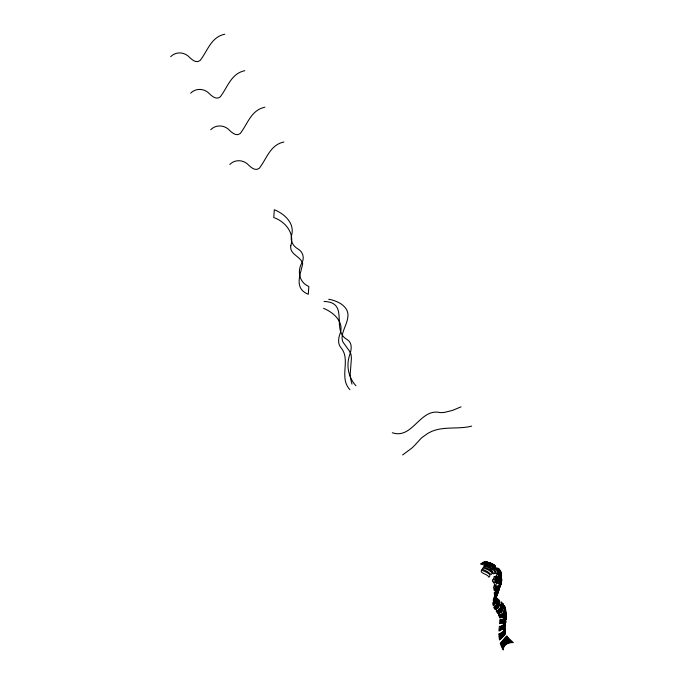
<?xml version="1.0" encoding="UTF-8"?>
<svg xmlns="http://www.w3.org/2000/svg" width="684" height="684" viewBox="0 0 684 684"><rect width="100%" height="100%" fill="white"/><g stroke="black" fill="none" stroke-linecap="round" stroke-linejoin="round"><path stroke-width="1.03" d="M506.083 615.113L506.049 613.565L506.169 616.361A20.64 20.127 4.1 0 1 505.946 618.541L505.972 619.2A19.964 19.468 4.1 0 0 506.1 617.763L506.049 614.873L505.946 615.557A5.84 5.694 4.1 0 1 506.04 616.25L505.946 618.114L505.852 616.865A23.213 22.632 4.1 0 0 506.066 615.352L505.664 616.925L505.536 615.027A28.01 27.309 4.1 0 0 505.681 614.232L505.827 612.094L505.938 615.113M501.603 580.827L501.688 579.998A9.371 3.437 -32.6 0 1 501.372 580.964L499.953 587.094A12.5 4.215 -27.5 0 0 500.184 586.308L500.526 585.102M499.568 602.878L499.44 601.817A15.646 15.262 4.1 0 1 497.225 599.355M503.262 606.725L503.287 605.75A16.425 16.014 4.1 0 0 501.876 604.271C500.218 602.33 501.098 605.195 502.287 605.699A17.604 17.168 4.1 0 1 503.262 606.776L503.253 606.785M504.356 608.196L504.382 607.298A5.686 5.54 4.1 0 1 505.656 610.119L505.724 611.111M499.576 603.331L499.482 604.152M504.313 608.828A6.507 6.353 4.1 0 1 505.775 611.641L505.698 612.539A7.456 7.276 4.1 0 0 504.194 609.743L504.339 608.803M496.729 600.082L496.746 599.483A8.413 8.199 4.1 0 1 496.276 595.337M497.354 602.604L497.251 603.16M501.543 576.014L501.552 575.783A8.986 3.292 -32.6 0 0 501.475 575.287L501.141 573.004A7.584 7.396 4.1 0 0 499.782 570.105L498.867 569.105A8.789 2.83 -37.9 0 0 498.465 568.635L499.371 569.601A7.49 7.31 4.1 0 1 500.731 572.448L500.944 574.355A9.653 3.54 -32.6 0 1 501.346 574.936M504.399 630.169L504.305 631.058A32.952 32.131 4.1 0 0 504.168 635.333M503.775 627.903C502.996 630.845 502.817 624.731 504.185 624.21A31.131 30.352 4.1 0 1 504.125 624.945L503.946 626.51M504.441 627.758L504.647 626.057M505.125 633.435A20.016 19.511 4.1 0 1 504.886 627.997L505.083 623.953A30.378 29.626 4.1 0 0 505.151 623.218M505.707 621.85L505.579 622.833M505.904 619.576L505.758 620.166A11.448 11.158 4.1 0 0 505.69 616.686M504.074 627.647L504.245 626.253M503.809 627.613L504.416 624.689A31.131 30.352 4.1 0 0 504.484 623.953L504.946 623.492A30.378 29.626 4.1 0 1 504.877 624.227L504.681 625.783M505.69 621.961L505.715 620.884L505.587 621.628M505.305 623.945L505.485 623.141A33.73 32.892 4.1 0 0 505.57 622.397L505.621 622.26M505.647 622.312L505.698 621.747M501.517 581.614L501.62 580.784M505.202 625.27L504.801 627.228M505.262 625.039L505.45 623.398A33.73 32.892 4.1 0 0 505.459 622.696L505.442 619.789L505.091 621.782A30.13 29.386 4.1 0 0 504.741 624.603L504.997 625.082A34.542 33.687 4.1 0 1 505.202 623.261L505.416 621.841M505.237 624.475L505.519 623.047M505.125 625.287L505.553 622.782M505.664 621.995L505.288 623.594A34.542 33.687 4.1 0 0 505.074 625.415L505.023 626.706L505.125 626.219A40.784 39.775 4.1 0 1 505.228 625.33L505.314 624.441M505.305 624.749L505.399 623.868M496.49 597.44L496.516 597.098A8.772 8.55 4.1 0 0 496.558 601.364L496.507 601.663M505.331 623.304L505.314 622.979M501.449 582.016L501.637 578.852A8.986 3.292 -32.6 0 1 501.714 579.28L500.38 585.487M505.348 613.215A8.43 8.225 4.1 0 0 503.92 611.017L504.151 610.196M501.509 581.571L501.09 583.589M504.125 610.299L504.142 610.248A7.456 7.276 4.1 0 1 505.698 613.001M501.432 581.964L501.192 583.196M494.968 593.43L496.045 592.524A16.271 15.869 4.1 0 0 496.943 587.932M497.969 592.19L496.875 595.542M498.721 606.922L498.841 606.674A10.799 10.534 4.1 0 1 497.08 603.502L497.131 603.485M499.277 605.297L499.44 604.562A12.235 11.927 4.1 0 1 497.396 601.587M505.835 616.079L505.638 616.617M499.294 605.255L499.303 605.212A11.329 11.047 4.1 0 1 497.379 602.219L497.456 601.646M500.979 583.982L501.15 583.144M498.106 589.334L498.747 585.068A19.306 7.071 -32.6 0 1 498.174 585.76L497.524 586.504A10.286 10.029 4.1 0 1 497.542 587.872L496.926 591.574M496.969 595.225L496.507 596.277A8.653 8.43 4.1 0 0 496.704 600.458L496.644 601.039A8.772 8.55 4.1 0 1 496.584 596.781L497.234 594.088M506.237 636.676L506.177 636.821A18.896 18.425 4.1 0 0 508.862 643.088L509.956 642.892M501.039 583.538L500.602 585.153M497.183 594.601L497.832 592.541M496.789 595.636L499.072 588.206A13.227 4.455 -27.5 0 0 498.816 587.624L497.114 593.883L498.362 590.112M500.919 583.931L500.466 585.547M498.311 589.702L499.277 584.41A15.039 5.506 -32.6 0 0 500.192 583.144L498.892 589.061A16.262 5.481 -27.5 0 1 498.191 590.044M496.892 595.328L497.413 593.934M496.464 595.841L495.524 597.944L497.208 593.105A16.262 5.481 -27.5 0 0 497.909 592.13L496.473 595.875L496.259 595.337M497.003 595.003L497.294 594.268M498.687 589.711L499.115 588.556L498.072 592.267M498.046 592.036L498.183 591.686A13.706 4.617 -27.5 0 0 498.653 590.805L498.362 591.54M497.242 594.345L497.678 593.259M498.508 591.173L498.824 590.395A12.5 4.215 -27.5 0 0 499.055 589.617M498.978 589.617L497.892 592.566M497.371 594.011L497.909 592.387M498.037 592.216L498.251 591.472M497.362 593.755L497.636 593.079M498.542 591.13L497.781 592.977M497.644 593.327L497.961 592.566M496.302 602.245L496.054 602.707A8.55 8.336 4.1 0 1 496.148 598.611L496.336 597.996A8.747 8.524 4.1 0 0 496.268 602.228M498.089 607.896L498.431 607.452A10.491 10.234 4.1 0 1 496.746 604.323L496.798 604.314M503.569 612.043L503.826 611.41A8.43 8.225 4.1 0 1 505.143 613.454M504.937 615.258L505.621 612.71L505.382 610.479L504.758 615.557M499.876 608.546L500.013 608.256A24.102 23.504 4.1 0 0 500.568 608.94L502.005 610.077A24.923 24.308 4.1 0 1 502.407 610.573L502.68 609.897A23.076 22.504 4.1 0 0 502.133 609.247L500.833 607.777A25.034 24.41 4.1 0 1 500.406 607.272L500.192 607.871A24.102 23.504 4.1 0 0 500.731 608.598L501.304 609.264M505.014 615.207A9.294 9.063 4.1 0 0 503.339 612.462L503.364 612.436M504.561 629.913L504.664 629.682A30.583 29.822 4.1 0 0 504.501 634.897L504.527 634.889M504.937 634.239L504.698 634.581A30.583 29.822 4.1 0 1 504.818 629.434L504.903 628.947A24.718 24.102 4.1 0 0 504.903 634.248M502.047 611.257L502.244 610.915A24.923 24.308 4.1 0 0 501.842 610.427L501.141 609.606M504.604 638.377L504.783 638.138A23.547 22.957 4.1 0 0 506.16 644.311L505.536 644.738A26.223 25.573 4.1 0 1 504.433 638.582M505.074 621.303L504.612 621.765M503.552 636.094L503.98 635.607M504.356 616.07L503.886 616.515M504.835 617.891L504.065 617.455L503.834 618.413A23.427 22.846 4.1 0 0 503.193 622.936M497.165 591.292L497.661 590.702A29.788 29.044 4.1 0 0 497.892 590.027M495.549 603.476L495.891 603.023A8.55 8.336 4.1 0 1 495.986 598.919L495.601 599.543A8.182 7.986 4.1 0 0 495.515 603.476M495.78 605.708L495.738 605.768A10.405 10.149 4.1 0 0 497.294 608.692L496.9 608.931A10.722 10.457 4.1 0 1 495.319 606.144L495.686 605.819M496.208 587.924L495.319 588.856A13.86 13.518 4.1 0 1 494.925 593.421A7.84 7.644 4.1 0 0 496.071 597.098L495.84 596.345A7.755 7.558 4.1 0 1 494.233 592.925M501.851 637.804L502.432 637.214A34.388 33.533 4.1 0 1 502.484 632.862L502.56 631.948L501.808 632.418A32.952 32.131 4.1 0 0 501.825 637.813M500.868 638.685L501.432 638.121A32.952 32.131 4.1 0 1 501.406 632.734M500.782 638.77L499.551 639.805M500.337 643.268L501.073 642.558A24.145 23.547 4.1 0 0 503.176 648.971L503.21 649.8M494.618 606.682L495.105 606.298M495.045 606.349L495.079 606.323A10.722 10.457 4.1 0 0 496.575 609.128M504.561 621.756A11.722 11.431 4.1 0 0 504.476 618.293L504.356 619.482A27.651 26.967 4.1 0 0 503.817 623.398L503.287 622.962M501.586 614.249L502.082 613.924M503.92 616.489L503.954 616.464A10.063 9.807 4.1 0 0 502.338 613.728L502.791 613.274A9.875 9.627 4.1 0 1 504.424 616.045M497.55 608.461L497.892 608.144A10.363 10.098 4.1 0 1 496.293 605.066L496.011 605.502A10.405 10.149 4.1 0 0 497.516 608.478L497.499 608.495M170.667 56.695C175.925 51.215 184.646 51.924 189.562 57.396C192.213 59.995 196.479 63.526 200.113 60.5C207.577 51.044 210.928 37.073 224.788 34.2M190.691 93.178C195.94 87.706 204.67 88.416 209.586 93.879C212.228 96.478 216.503 100.009 220.137 96.991C227.592 87.535 230.953 73.564 244.804 70.683M210.74 129.721C215.99 124.249 224.72 124.958 229.636 130.422C232.278 133.021 236.553 136.552 240.187 133.534C247.642 124.078 251.002 110.107 264.853 107.226M229.807 164.476C235.065 159.004 243.795 159.714 248.702 165.177C251.353 167.777 255.619 171.308 259.262 168.29C266.717 158.833 270.069 144.863 283.928 141.981M503.578 616.763L503.065 617.053A9.85 9.602 4.1 0 0 501.56 614.266M504.091 618.541L503.509 618.883M494.147 604.878L494.635 604.494A7.661 7.473 4.1 0 1 494.635 600.817L493.993 601.501A7.02 6.84 4.1 0 0 494.122 604.878M493.771 605.203L493.737 605.22A7.02 6.84 4.1 0 1 493.668 601.809L492.899 602.527A6.31 6.147 4.1 0 0 493.224 605.537L493.805 605.178M402.654 454.946L411.674 448.2A53.643 52.309 4.1 0 0 415.077 444.908L421.549 437.854L427.705 433.468A44.272 43.169 4.1 0 1 432.45 431.117C444.891 426.166 458.81 429.501 471.669 426.106M501.389 632.726L500.491 633.204A27.847 27.155 4.1 0 0 500.756 638.77M499.936 633.564L498.944 634.017M461.007 406.86L452.577 410.383L444.514 412.375A27.3 26.616 4.1 0 1 440.197 412.589C419.933 407.784 412.683 439.735 392.308 432.724M496.516 609.162L496.028 609.333A11.594 11.303 4.1 0 1 494.558 606.699M502.552 622.919L503.321 622.585A12.91 12.586 4.1 0 0 503.21 619.063L502.441 619.311M502.15 617.438L502.697 617.233A9.85 9.602 4.1 0 0 501.235 614.429L500.731 614.608A9.354 9.114 4.1 0 1 502.065 617.464L502.013 617.472M495.695 609.487L494.942 609.299A11.773 11.483 4.1 0 1 493.711 607.187L494.318 606.819A11.594 11.303 4.1 0 0 495.755 609.461M501.629 617.584L500.825 617.729A8.738 8.524 4.1 0 0 499.645 614.848L500.312 614.728A9.354 9.114 4.1 0 1 501.68 617.566M501.936 619.473L501.184 619.61L501.269 620.234A18.348 17.895 4.1 0 1 501.21 622.833L501.184 623.355L502.099 623.073A15.185 14.809 4.1 0 0 502.065 619.447M508.52 643.242L507.554 643.533A20.828 20.315 4.1 0 1 505.63 637.343L505.844 637.001A18.896 18.425 4.1 0 0 508.537 643.225M500.654 619.713L499.748 619.772L499.782 621.363A26.343 25.693 4.1 0 1 499.688 622.628L499.585 623.705L500.697 622.944A16.048 15.655 4.1 0 0 500.714 619.713M498.508 614.907L499.234 614.89A8.738 8.524 4.1 0 1 500.431 617.772L499.542 617.84A8.191 7.986 4.1 0 0 498.499 614.907M324.088 301.473C350.088 302.131 330.534 330.449 347.096 339.512C352.918 343.077 351.396 350.302 349.438 355.646C346.104 366 348.515 377.756 355.971 385.759M485.674 562.214L491.651 564.043L495.396 566.42A8.123 2.616 -37.9 0 1 495.464 566.822L487.367 563.086M486.059 561.829L490.018 562.958M487.111 562.12L485.204 561.658A12.663 1.599 -51.8 0 0 484.836 561.718L489.342 562.727M485.623 562.641L486.521 562.864M328.671 299.259C337.725 300.746 349.926 306.706 347.72 317.778C346.831 324.695 342.299 330.654 342.051 337.674A12.167 11.867 4.1 0 0 342.975 342.077L349.319 350.883L351.012 354.235L351.405 358.168L350.199 374.447A39.039 38.065 4.1 0 0 351.277 381.552L352.021 384.126M485.11 564.232L491.112 566.403L494.883 568.968M487.512 562.402L492.147 564.061L495.31 566.164A8.789 2.83 -37.9 0 0 494.908 565.694L493.942 564.967M488.889 563.967L485.563 563.035A10.183 1.282 -51.8 0 1 485.315 563.701L491.317 565.865L495.088 568.438A8.67 2.796 -37.9 0 0 495.387 567.515L489.624 564.223M489.778 562.838L490.65 563.188M490.419 563.077L491.249 563.428M491.018 563.317L491.822 563.684M491.582 563.573L492.352 563.949M323.592 308.373C333.322 312.255 344.266 321.728 340.179 333.347C338.332 338.161 337.46 344.001 341.299 348.13C350.978 360.092 338.606 377.602 349.926 389.666M492.121 563.83L492.856 564.214M494.258 592.925L494.925 593.361M492.617 564.103L493.326 564.497M493.096 564.385L493.762 564.787M492.283 569.421L484.298 565.796A14.415 1.821 -51.8 0 1 483.656 566.916L489.334 569.421L492.95 572.132M493.532 564.668L494.173 565.078M494.327 565.266L494.677 565.582A10.602 3.42 -37.9 0 0 493.925 565.343L489.829 562.983L484.443 561.752A15.151 1.915 -51.8 0 0 483.862 562.068L489.086 563.394L492.437 565.386A13.731 4.429 -37.9 0 1 493.54 565.377L490.018 563.24L485.589 561.957A11.004 1.394 -51.8 0 0 485.58 561.906M498.79 568.951L498.132 568.395A10.602 3.42 -37.9 0 0 497.379 568.156L497.995 568.772A7.421 7.242 4.1 0 1 499.517 571.491L499.867 573.722A11.337 4.155 -32.6 0 1 500.611 574.115L500.295 571.841A7.438 7.259 4.1 0 0 499.038 569.362L498.756 569.037M499.021 571.867L499.859 572.918A7.909 7.712 4.1 0 1 501.073 575.877L501.201 577.407A9.371 3.437 -32.6 0 0 501.466 576.492L501.415 574.483A7.738 7.541 4.1 0 0 500.226 571.525L499.064 569.875A8.123 2.616 -37.9 0 0 498.995 569.447L499.91 570.456A7.584 7.396 4.1 0 1 501.278 573.354L501.466 576.099M509.939 642.387L511.564 642.678L508.477 639.42A15.612 15.228 4.1 0 1 506.613 636.265M494.284 579.271C493.104 577.775 491.121 581.383 493.421 582.11A9.644 9.405 4.1 0 1 494.797 585.786L496.302 584.17A8.977 8.755 4.1 0 0 495.43 581.032M499.055 572.782L499.594 573.491A7.96 7.763 4.1 0 1 500.859 576.826L500.936 577.98A11.286 4.138 -32.6 0 1 500.337 579.066L500.295 578.322A8.234 8.037 4.1 0 0 498.969 574.637L497.79 573.226A10.841 3.497 -37.9 0 0 498.294 572.354M498.764 611.804L499.243 612.445A21.871 21.324 4.1 0 1 499.696 613.095L500.269 612.881A24.316 23.709 4.1 0 0 499.91 612.394L498.773 610.923A24.231 23.632 4.1 0 1 498.285 610.256L497.858 610.504A25.736 25.094 4.1 0 0 498.174 611.009L498.935 612.556A21.871 21.324 4.1 0 1 499.388 613.197L498.833 613.3A19.588 19.101 4.1 0 0 498.106 612.36L496.994 610.821L497.516 610.632A25.736 25.094 4.1 0 0 497.866 611.111L498.465 611.915M496.909 577.484L495.755 576.073A20.101 6.481 -37.9 0 1 495.079 576.937M495.618 579.057L495.849 579.408A8.977 8.755 4.1 0 1 497.131 583.247L497.772 582.511A19.306 7.071 -32.6 0 0 498.337 581.819M497.277 599.312L497.422 600.03M505.553 609.521L505.296 608.427A5.036 4.908 4.1 0 0 504.279 605.485L504.339 606.631A5.686 5.54 4.1 0 1 505.604 609.512M496.601 598.474L496.661 599.15A8.413 8.199 4.1 0 1 496.191 595.012L495.84 594.524A8.114 7.909 4.1 0 0 496.575 598.483M503.227 604.023L503.287 605.16A16.425 16.014 4.1 0 0 501.876 603.681L500.902 601.86L501.534 602.33A13.099 12.774 4.1 0 1 503.253 603.998M497.49 601.159L497.439 600.561A13.851 13.509 4.1 0 0 499.602 603.305M503.227 649.791A22.521 21.965 4.1 0 1 500.32 643.268M500.261 639.095A27.847 27.155 4.1 0 1 500.013 633.538M499.525 639.805A23.564 22.974 4.1 0 1 498.961 634.017M497.533 578.553A8.61 8.396 4.1 0 1 498.285 581.092M502.526 619.302A15.185 14.809 4.1 0 1 502.501 622.919M495.293 603.784A8.182 7.986 4.1 0 1 495.413 599.859L494.891 600.509A7.661 7.473 4.1 0 0 494.883 604.194M504.168 618.533A11.722 11.431 4.1 0 1 504.313 621.517M503.586 618.866A12.91 12.586 4.1 0 1 503.646 622.389M502.056 613.95A10.063 9.807 4.1 0 1 503.672 616.712M484.905 564.651A11.543 1.462 -51.8 0 1 484.657 565.129L490.539 567.464L494.258 570.105A10.841 3.497 -37.9 0 0 494.883 568.968M503.544 636.094A35.423 34.542 4.1 0 1 503.689 631.811L504.194 630.434L504.099 631.332A32.952 32.131 4.1 0 0 503.963 635.607M504.946 617.849A11.26 10.987 4.1 0 1 505.023 621.294M498.106 607.879A10.363 10.098 4.1 0 1 496.481 604.818M498.704 571.456A8.67 2.796 -37.9 0 0 498.969 570.601L500.149 571.986A7.738 7.541 4.1 0 1 501.346 574.945M505.544 617.011A11.448 11.158 4.1 0 1 505.553 620.491M505.177 617.566A11.26 10.987 4.1 0 1 505.254 621.012M502.988 613.009A9.875 9.627 4.1 0 1 504.655 615.762M499.73 608.794A24.752 24.137 4.1 0 0 500.406 609.649L501.5 610.974A27.377 26.693 4.1 0 1 501.894 611.47M498.602 607.153A10.491 10.234 4.1 0 1 496.9 604.04M496.37 601.911A8.747 8.524 4.1 0 1 496.473 597.688M505.955 616.019A12.389 12.081 4.1 0 1 505.844 619.567M503.518 612.112A9.294 9.063 4.1 0 1 505.194 614.856M497.302 602.587A11.329 11.047 4.1 0 0 499.226 605.648L498.995 606.263A10.799 10.534 4.1 0 1 497.191 603.177M496.687 600.125A8.653 8.43 4.1 0 1 496.499 595.884M509.99 642.857A18.152 17.698 4.1 0 1 506.211 636.59M505.228 633.162A16.664 16.254 4.1 0 1 504.647 627.51M499.5 604.134A12.235 11.927 4.1 0 1 497.43 601.185M509.973 642.361A17.81 17.365 4.1 0 1 506.562 636.496M505.143 632.743A14.475 14.116 4.1 0 1 504.117 626.826L504.527 627.305A16.664 16.254 4.1 0 0 505.125 632.956M504.33 608.281A6.507 6.353 4.1 0 1 505.784 611.103M499.594 602.861A13.851 13.509 4.1 0 1 497.362 600.065M506.904 636.06A14.526 14.159 4.1 0 0 507.665 637.274L513.333 642.601L511.923 642.627L508.836 639.378A15.612 15.228 4.1 0 1 506.972 636.214M504.886 632.409A13.176 12.851 4.1 0 1 503.313 626.176L503.92 626.647A14.475 14.116 4.1 0 0 504.954 632.555M495.772 578.066L495.387 582.469A20.315 6.849 -27.5 0 0 495.088 582.426L494.087 582.358L494.122 581.323A30.293 29.54 4.1 0 0 494.07 578.194L493.865 576.834L494.472 576.74A22.803 8.353 -32.6 0 1 495.678 576.621L495.772 578.066M496.575 578.1L496.533 579.57A36.278 35.371 4.1 0 1 496.293 581.776L496.191 582.503A18.562 6.259 -27.5 0 1 497.225 582.742L497.935 576.655A18.237 6.686 -32.6 0 0 496.481 576.655L496.575 578.1M494.652 590.249C494.062 592.19 492.591 584.658 494.9 585.513A20.315 6.849 -27.5 0 1 495.199 585.555L494.652 590.249M495.156 590.437L495.678 591.489L496.738 585.974A18.562 6.259 -27.5 0 0 495.703 585.735L495.156 590.437M500.56 582.563L499.269 588.479A13.706 4.617 -27.5 0 0 499.739 587.599L501.158 581.477A11.286 4.138 -32.6 0 1 500.56 582.563M504.954 628.647L504.954 628.707A24.718 24.102 4.1 0 0 504.954 634L505.177 633.658A20.016 19.511 4.1 0 1 504.912 628.22L504.954 628.647M498.593 577.535L498.243 580.972A44.631 43.528 4.1 0 1 497.935 582.494L497.849 582.879A16.219 5.472 -27.5 0 1 498.619 583.238L499.662 576.988A14.142 5.181 -32.6 0 0 498.559 576.792L498.593 577.535M500.85 577.604L499.585 583.931A14.458 4.873 -27.5 0 0 499.072 583.461L499.183 583.067A44.982 43.861 4.1 0 0 499.491 581.896L500.107 577.211A11.337 4.155 -32.6 0 1 500.85 577.604M501.124 577.903L500.235 583.059A50.359 49.111 4.1 0 1 499.859 584.23A13.227 4.455 -27.5 0 1 500.115 584.811L501.526 578.476A9.653 3.54 -32.6 0 0 501.124 577.903M503.39 648.509L503.381 648.552A24.145 23.547 4.1 0 1 501.286 642.139L501.953 641.489A26.163 25.513 4.1 0 0 503.467 647.808L503.39 648.509M290.794 245.718C289.272 254.508 300.892 256.286 302.687 263.665C300.575 274.532 293.479 288.263 308.287 294.291L308.852 286.468C299.566 282.731 297.001 271.651 301.627 263.374C304.782 258.227 303.132 251.806 297.848 248.908C292.855 245.966 289.811 240.358 291.769 234.595C294.59 222.856 284.159 213.699 274.31 209.714L273.754 217.538C285.339 221.607 294.83 233.09 290.794 245.718M496.08 591.421L496.422 592.233L497.884 586.564A16.219 5.472 -27.5 0 0 497.114 586.205L496.08 591.421M500.876 604.836L500.782 605.614L502.261 607.272A22.025 21.478 4.1 0 1 503.099 608.221L503.21 607.315A17.604 17.168 4.1 0 0 502.236 606.229L500.876 604.836M500.124 629.323L500.098 629.631A41.399 40.373 4.1 0 0 500.038 630.571L498.987 631.058A36.637 35.722 4.1 0 1 499.106 628.793C499.004 624.612 501.355 625.894 500.124 629.323M500.688 629.109L500.671 629.417A41.399 40.373 4.1 0 0 500.611 630.366C503.518 628.442 501.013 621.329 500.688 629.109M502.013 629.357C504.433 628.468 502.586 620.029 502.013 629.357M502.851 632.264L502.826 632.572A34.388 33.533 4.1 0 0 502.766 636.924L503.279 636.376A35.423 34.542 4.1 0 1 503.407 632.084L503.492 631.187L502.851 632.264M505.091 625.561L505.057 625.843A40.784 39.775 4.1 0 1 505.245 625.014L505.091 625.561M496.729 592.19L496.9 593.045L498.662 587.317A14.458 4.873 -27.5 0 0 498.149 586.838L496.729 592.19M493.275 600.176C494.934 599.56 496.242 590.822 493.668 598.517A29.532 28.796 4.1 0 0 493.472 599.252L493.275 600.176M500.688 606.135L500.543 606.828A25.034 24.41 4.1 0 0 500.962 607.375L502.261 608.846A23.076 22.504 4.1 0 1 502.808 609.487L503.005 608.692A22.025 21.478 4.1 0 0 502.176 607.743L500.688 606.135M504.954 621.132L504.903 621.431A30.13 29.386 4.1 0 0 504.553 624.244L504.142 623.774A27.651 26.967 4.1 0 1 504.664 619.849L504.895 618.661L504.954 621.132M503.706 647.389L503.689 647.432A26.163 25.513 4.1 0 1 502.176 641.113L502.757 640.515A27.702 27.018 4.1 0 0 503.903 646.765L503.723 647.303M494.541 598.91L496.823 593.592L494.541 598.91M504.159 646.389L504.142 646.431A27.702 27.018 4.1 0 1 502.988 640.181L503.492 639.634A27.822 27.129 4.1 0 0 504.493 645.833L504.176 646.354M482.699 568.447L482.305 569.071L487.692 571.739L491.172 574.509L491.762 573.79A20.101 6.481 -37.9 0 0 492.437 572.936L488.821 570.217L483.143 567.72A17.912 2.266 -51.8 0 1 482.699 568.447M481.639 569.994C478.971 573.474 487.846 573.799 488.932 577.245C493.079 573.825 483.887 571.516 481.639 569.994M505.348 637.522L505.091 637.89A23.547 22.957 4.1 0 0 506.451 644.089L507.254 643.721A20.828 20.315 4.1 0 1 505.331 637.522M499.534 609.076L499.234 609.47A22.683 22.119 4.1 0 0 499.705 610.205L500.893 611.684A27.146 26.471 4.1 0 1 501.269 612.18L501.697 611.744A27.377 26.693 4.1 0 0 501.295 611.257L500.201 609.931A24.752 24.137 4.1 0 1 499.534 609.076M504.775 645.508L504.741 645.542A27.822 27.129 4.1 0 1 503.74 639.335L504.168 638.847A26.223 25.573 4.1 0 0 505.237 645.021L504.775 645.508M498.952 609.735L498.61 610.051A24.231 23.632 4.1 0 0 499.046 610.761L500.175 612.231A24.316 23.709 4.1 0 1 500.543 612.719L501.039 612.402A27.146 26.471 4.1 0 0 500.654 611.906L499.465 610.419A22.683 22.119 4.1 0 1 498.952 609.735M480.843 563.967L488.453 566.506A23.726 7.652 -37.9 0 1 489.684 566.164L486.572 564.326L481.793 563.171A21.674 2.736 -51.8 0 0 481.374 563.513L480.843 563.967M490.83 568.96L490.702 569.002A7.772 7.575 4.1 0 1 492.685 571.824L493.249 573.773L493.857 573.679A22.803 8.353 -32.6 0 1 495.071 573.56L494.592 571.491A7.558 7.37 4.1 0 0 492.557 568.464A23.726 7.652 -37.9 0 0 491.317 568.806L490.83 568.96M496.652 610.872L496.105 610.983L496.9 612.154A15.929 15.535 4.1 0 1 497.687 613.386L498.405 613.368A19.588 19.101 4.1 0 0 497.764 612.419L496.652 610.872M483.212 562.932L482.511 562.838A18.596 2.351 -51.8 0 1 483.314 562.248L488.538 563.573L491.881 565.565A18.417 5.934 -37.9 0 0 490.402 565.839L487.29 563.992L483.212 562.932M495.182 593.721L495.148 593.686A7.84 7.644 4.1 0 0 496.285 597.431L496.447 598.141A8.114 7.909 4.1 0 1 495.669 594.165L495.182 593.721M499.5 600.466L498.841 599.919A15.894 15.501 4.1 0 1 496.96 598.098L497.225 598.833A15.646 15.262 4.1 0 0 499.406 601.313L499.5 600.466M496.037 568.336L495.738 568.053A13.731 4.429 -37.9 0 1 496.849 568.036L497.456 568.652A7.421 7.242 4.1 0 1 498.978 571.371L499.329 573.611A14.142 5.181 -32.6 0 0 498.226 573.406L497.824 571.243A7.456 7.276 4.1 0 0 496.045 568.336M495.293 568.344L494.985 568.062A18.417 5.934 -37.9 0 0 493.506 568.327A7.558 7.37 4.1 0 1 495.558 571.345L496.028 573.414A18.237 6.686 -32.6 0 1 497.482 573.414L497.071 571.251A7.456 7.276 4.1 0 0 495.293 568.344M497.67 574.261L497.336 573.91A15.057 4.856 -37.9 0 1 496.387 575.27L497.781 577.039A8.61 8.396 4.1 0 1 498.978 581.015A15.039 5.506 -32.6 0 0 499.893 579.75L499.842 578.997A8.208 8.003 4.1 0 0 498.747 575.68L497.67 574.261"/></g></svg>
